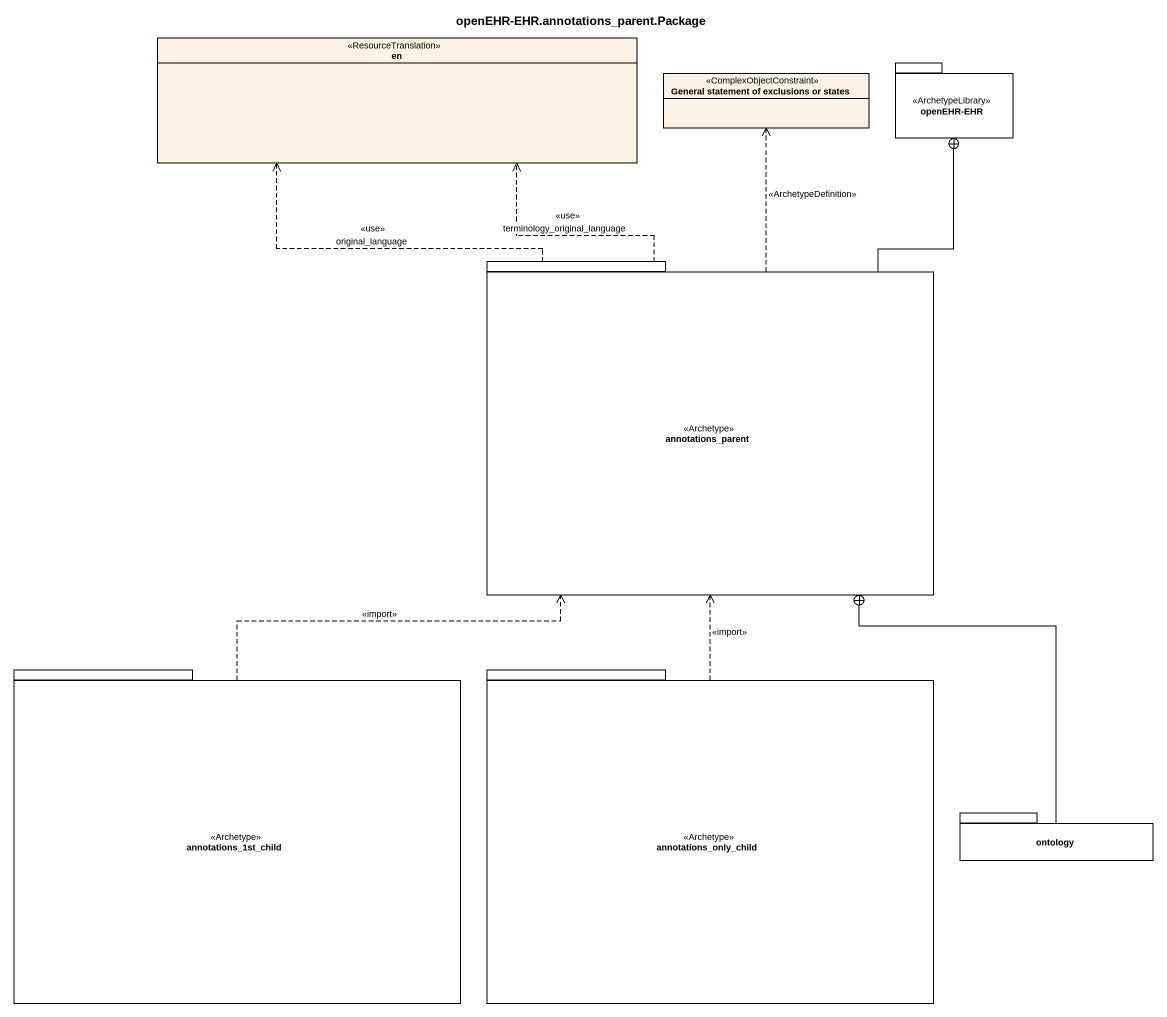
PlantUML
@startuml
title openEHR-EHR.annotations_parent.Package
hide circle
hide empty members
enum en <<ResourceTranslation>>
class "General statement of exclusions or states" as General_statement_of <<ComplexObjectConstraint>>
package "openEHR-EHR" as openEHR_EHR <<ArchetypeLibrary>> {
}
package annotations_parent <<Archetype>> {
}
package annotations_1st_child <<Archetype>> {
}
package annotations_only_child <<Archetype>> {
}
package ontology {
}
annotations_parent .up.> en : <<use>>\noriginal_language
annotations_parent .up.> en : <<use>>\nterminology_original_language
annotations_parent .up.> General_statement_of : <<ArchetypeDefinition>>
annotations_parent -up-+ openEHR_EHR
annotations_1st_child .up.> annotations_parent : <<import>>
annotations_only_child .up.> annotations_parent : <<import>>
ontology -up-+ annotations_parent
@enduml
